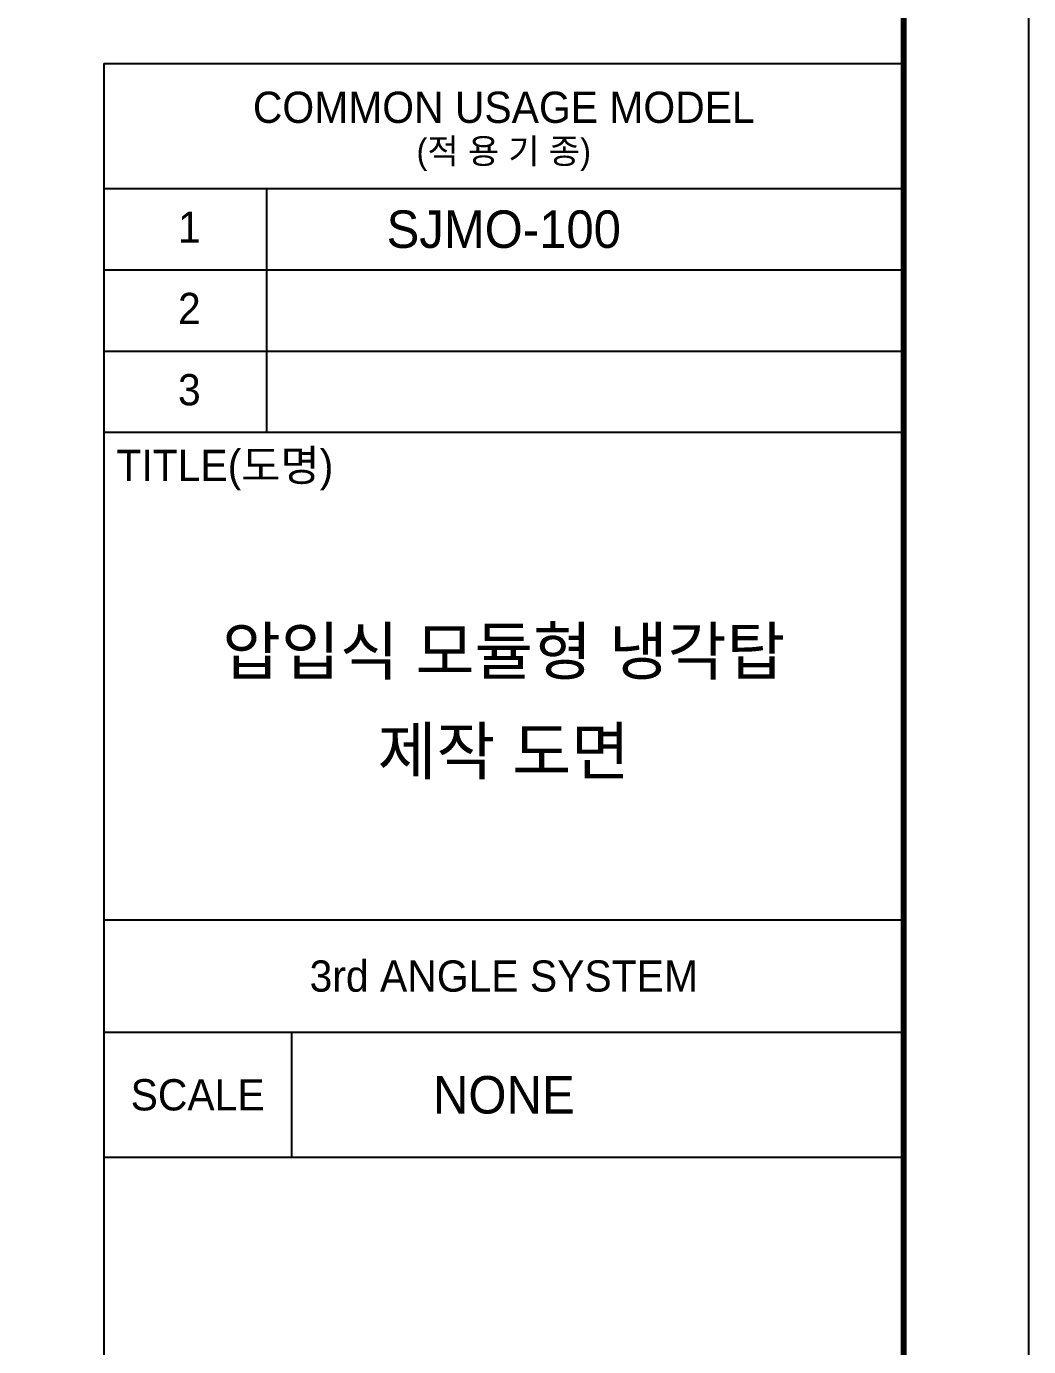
# Model space of a CAD drawing. Header units: millimetres. Extents: x -17070 to 51815, y -291348 to 34245.
# Drawn here: x 46200 to 51815, y 19321 to 26716 of the extents above; entities that cross this region are included whole.
import ezdxf
from ezdxf.enums import TextEntityAlignment as Align

# ---------------------------------------------------------------- set-up
doc = ezdxf.new("R2010")
doc.units = ezdxf.units.MM
doc.layers.add('냉각탑_form', color=1, linetype='Continuous')
doc.layers.add('냉각탑_text', color=3, linetype='Continuous')
doc.styles.add('돋움', font='Dotum.ttf')

msp = doc.modelspace()

# ---------------------------------------------------------------- linework, layer by layer
at = {"layer": 'Defpoints'}
msp.add_lwpolyline([(22408.1, 34245), (51815.3, 34245), (51815.3, 13449.9), (22408.1, 13449.9)], close=True, dxfattribs=at)
at = {"layer": '냉각탑_form'}
for p, q in [((46634, 26508.1), (46634, 14150.1)), ((46634, 26508.1), (51115.1, 26508.1)), ((46634, 25808), (51115.1, 25808)), ((47544.2, 25808), (47544.2, 24442.6)), ((46634, 25352.9), (51115.1, 25352.9)), ((46634, 24897.7), (51115.1, 24897.7)), ((46634, 24442.6), (51115.1, 24442.6)), ((46634, 21712), (51115.1, 21712)), ((46634, 21081.8), (51115.1, 21081.8)), ((47684.3, 21081.8), (47684.3, 20381.6)), ((46634, 20381.6), (51115.1, 20381.6))]:
    msp.add_line(p, q, dxfattribs=at)
at = {"layer": '냉각탑_form', "const_width": 35}
msp.add_lwpolyline([(23108.3, 33544.9), (23108.3, 14150.1), (51115.1, 14150.1), (51115.1, 33544.9)], close=True, dxfattribs=at)

# ---------------------------------------------------------------- texts
at = {"layer": '냉각탑_form', "style": '돋움'}
for s, height, p in [('COMMON USAGE MODEL', 175.043, (48874.6, 26263.1)), ('(적 용 기 종)', 140.03, (48874.6, 26018.1)), ('3rd ANGLE SYSTEM', 175.043, (48874.6, 21396.9)), ('SCALE', 175.04, (47159.2, 20731.7))]:
    msp.add_text(s, height=height, dxfattribs=at).set_placement(p, align=Align.MIDDLE_CENTER)
for s, height, p in [('1', 175, (47049.2, 25503.9)), ('2', 175, (47049.2, 25048.7)), ('3', 175, (47049.2, 24593.6)), ('TITLE(도명)', 175.04, (46704.4, 24169.9))]:
    msp.add_text(s, height=height, dxfattribs=at).set_placement(p)
at = {"layer": '냉각탑_text', "style": '돋움'}
for s, height, p in [('SJMO-100', 210.05, (48874.6, 25580.4)), ('압입식 모듈형 냉각탑', 262.5, (48874.6, 23217)), ('제작 도면', 262.5, (48874.6, 22657)), ('NONE', 210.05, (48874.6, 20731.7))]:
    msp.add_text(s, height=height, dxfattribs=at).set_placement(p, align=Align.MIDDLE_CENTER)

doc.saveas('drawing.dxf')
